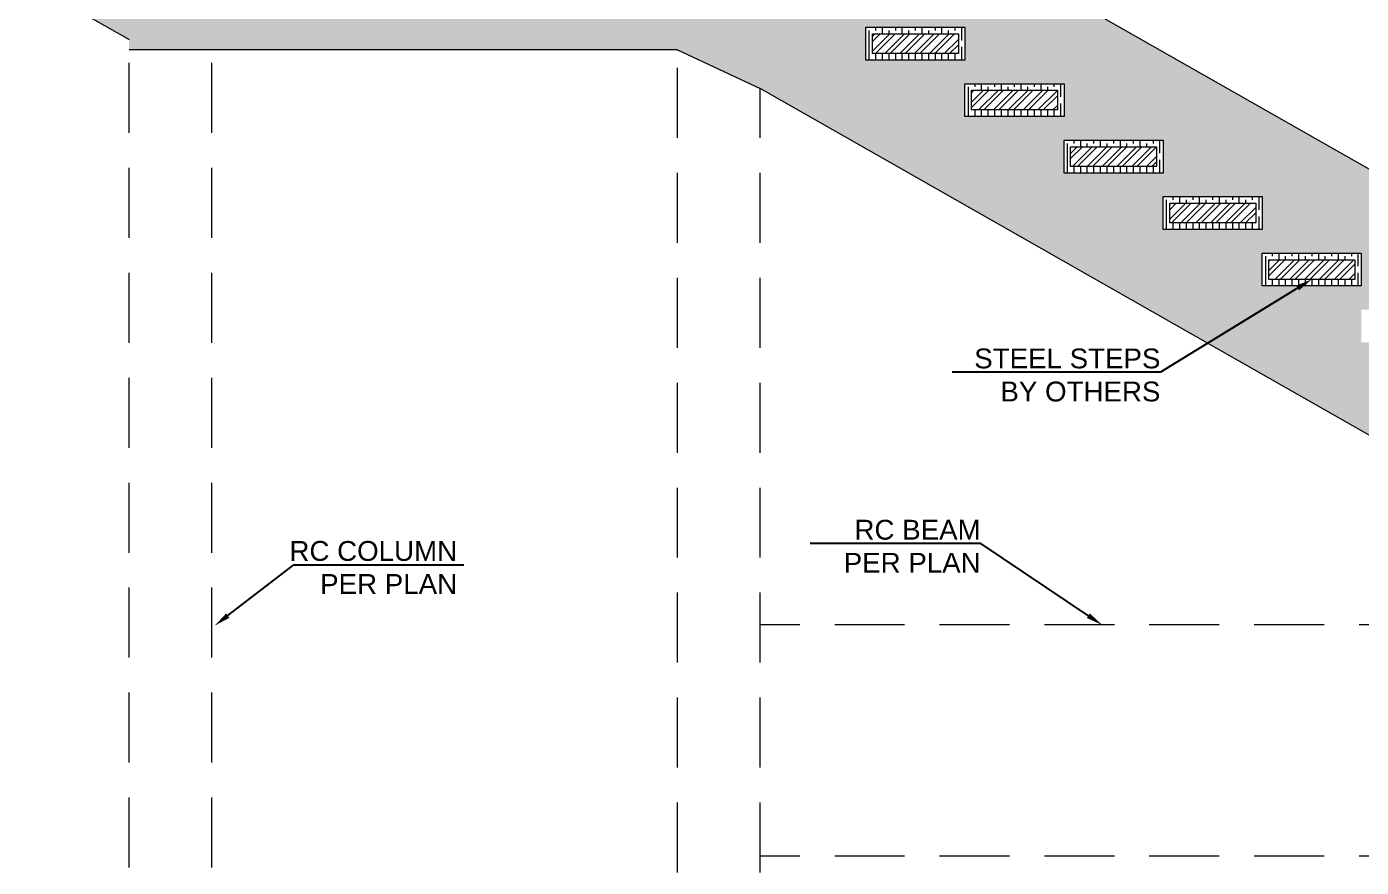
# Model space of a CAD drawing. Header units: millimetres. Extents: x -75675 to 439858, y -36597 to -1720.
# Drawn here: x -69414 to -65374, y -32112 to -29569 of the extents above; entities that cross this region are included whole.
import ezdxf
from ezdxf import colors
from ezdxf.entities.mleader import LeaderData, LeaderLine
from ezdxf.math import Vec2, Vec3

# ---------------------------------------------------------------- set-up
doc = ezdxf.new("R2010")
doc.units = ezdxf.units.MM
doc.header["$LTSCALE"] = 75
doc.linetypes.add('Hidden Line', pattern=[4.2333333333324, 2.8222222222216, -1.4111111111108])
for name, color, linetype, lineweight in [('A-ANNO-DIMS', 211, 'Continuous', 9), ('S-HATCH', 8, 'Continuous', 9), ('S-Slab', 3, 'Continuous', 13)]:
    doc.layers.add(name, color=color, linetype=linetype, lineweight=lineweight)
doc.styles.add('GENERATED_STYLE_1', font='arial.ttf')

msp = doc.modelspace()

# ---------------------------------------------------------------- hatches: boundary and pattern name
at = {"layer": 'S-HATCH', "transparency": 33554687}
h = msp.add_hatch(color=256, dxfattribs=at)
h.dxf.hatch_style = 1
h.paths.add_polyline_path([(-68853.84003781492, -29638.50482765578), (-69103.84003781492, -29638.50482765578), (-69103.84003781492, -29607.17593902022), (-71798.46998656366, -28072.73388982571), (-71798.46998656366, -27790.79909776555), (-71523.59448271873, -27790.79909776555), (-71523.59448271873, -27691.21055580783), (-71798.46998656366, -27691.21055580783), (-71798.46998656366, -27267.1962948773), (-69100.52375791519, -28803.52678123083), (-68853.84003781492, -28938.50482765578), (-67443.59443967848, -28938.50482476701), (-67213.48912691377, -28938.50482476702), (-64498.90097734443, -30484.31196549399), (-64498.90097734443, -30766.21055580783), (-64773.84005514416, -30766.21055580783), (-64773.84005514416, -30865.79909776555), (-64498.90097734443, -30865.79909776555), (-64498.90097734443, -31289.84956107923), (-67193.59443967848, -29755.37133947235), (-67443.59443967848, -29638.50482476701)])
h.paths.add_polyline_path([(-67173.59443967848, -29348.2990955911), (-67173.59443967848, -29228.7105518952), (-69123.66912609478, -29228.71055580783), (-69123.66912609478, -29348.29909950373)], flags=16)
h.paths.add_polyline_path([(-67193.59443967848, -29328.2990955911), (-67193.59443967848, -29248.7105518952), (-69103.66912609478, -29248.71055580783), (-69103.66912609478, -29328.29909950373)], flags=0)
h.paths.add_polyline_path([(-67173.84005514416, -29499.13243109888), (-66873.59445700777, -29499.13243109888), (-66873.59445700777, -29399.54388914116), (-67173.84005514416, -29399.54388914116)], flags=16)
h.paths.add_polyline_path([(-67153.84005514416, -29479.13243109888), (-66893.59445700777, -29479.13243109888), (-66893.59445700777, -29419.54388914116), (-67153.84005514416, -29419.54388914116)], flags=0)
h.paths.add_polyline_path([(-66873.84005514416, -29669.96575822544), (-66573.59445700777, -29669.96575822544), (-66573.59445700777, -29570.37721626773), (-66873.84005514416, -29570.37721626773)], flags=16)
h.paths.add_polyline_path([(-66853.84005514416, -29590.37721626773), (-66853.84005514416, -29649.96575822544), (-66593.59445700777, -29649.96575822544), (-66593.59445700777, -29590.37721626773)], flags=0)
h.paths.add_polyline_path([(-66573.84005514416, -29741.21055580783), (-66573.84005514416, -29840.79909776555), (-66273.59445700777, -29840.79909776555), (-66273.59445700777, -29741.21055580783)], flags=16)
h.paths.add_polyline_path([(-66553.84005514416, -29761.21055580783), (-66553.84005514416, -29820.79909776555), (-66293.59445700777, -29820.79909776555), (-66293.59445700777, -29761.21055580783)], flags=0)
h.paths.add_polyline_path([(-69123.59447497013, -29157.46576443221), (-69123.59447497013, -29057.8772224745), (-69423.84007310652, -29057.8772224745), (-69423.84007310652, -29157.46576443221)], flags=16)
h.paths.add_polyline_path([(-69143.59447497013, -29137.46576443221), (-69143.59447497013, -29077.8772224745), (-69403.84007310652, -29077.8772224745), (-69403.84007310652, -29137.46576443221)], flags=0)
h.paths.add_polyline_path([(-66273.84005514416, -29912.04388914116), (-66273.84005514416, -30011.63243109888), (-65973.59445700777, -30011.63243109888), (-65973.59445700777, -29912.04388914116)], flags=16)
h.paths.add_polyline_path([(-66253.84005514416, -29932.04388914116), (-66253.84005514416, -29991.63243109888), (-65993.59445700777, -29991.63243109888), (-65993.59445700777, -29932.04388914116)], flags=0)
h.paths.add_polyline_path([(-69423.59448271873, -28986.63242489211), (-69423.59448271873, -28887.04388293439), (-69723.84008085512, -28887.04388293439), (-69723.84008085512, -28986.63242489211)], flags=16)
h.paths.add_polyline_path([(-69443.59448271873, -28966.63242489211), (-69443.59448271873, -28907.04388293439), (-69703.84008085512, -28907.04388293439), (-69703.84008085512, -28966.63242489211)], flags=0)
h.paths.add_polyline_path([(-65973.84005514416, -30082.87721626773), (-65973.84005514416, -30182.46575822544), (-65673.59445700777, -30182.46575822544), (-65673.59445700777, -30082.87721626773)], flags=16)
h.paths.add_polyline_path([(-65953.84005514416, -30102.87721626773), (-65953.84005514416, -30162.46575822544), (-65693.59445700777, -30162.46575822544), (-65693.59445700777, -30102.87721626773)], flags=0)
h.paths.add_polyline_path([(-69723.59448271873, -28815.79909776555), (-69723.59448271873, -28716.21055580783), (-70023.84008085512, -28716.21055580783), (-70023.84008085512, -28815.79909776555)], flags=16)
h.paths.add_polyline_path([(-69743.59448271873, -28795.79909776555), (-69743.59448271873, -28736.21055580783), (-70003.84008085512, -28736.21055580783), (-70003.84008085512, -28795.79909776555)], flags=0)
h.paths.add_polyline_path([(-65674.17191021616, -30253.71055580783), (-65674.17191021616, -30353.29909776555), (-65373.92631207977, -30353.29909776555), (-65373.92631207977, -30253.71055580783)], flags=16)
h.paths.add_polyline_path([(-65654.17191021616, -30273.71055580783), (-65654.17191021616, -30333.29909776555), (-65393.92631207977, -30333.29909776555), (-65393.92631207977, -30273.71055580783)], flags=0)
h.paths.add_polyline_path([(-70023.59448271873, -28644.96576443221), (-70023.59448271873, -28545.3772224745), (-70323.84008085512, -28545.3772224745), (-70323.84008085512, -28644.96576443221)], flags=16)
h.paths.add_polyline_path([(-70043.59448271873, -28624.96576443221), (-70043.59448271873, -28565.3772224745), (-70303.84008085512, -28565.3772224745), (-70303.84008085512, -28624.96576443221)], flags=0)
h.paths.add_polyline_path([(-65373.84005514416, -30424.54388914116), (-65373.84005514416, -30524.13243109888), (-65073.59445700777, -30524.13243109888), (-65073.59445700777, -30424.54388914116)], flags=16)
h.paths.add_polyline_path([(-65353.84005514416, -30444.54388914116), (-65353.84005514416, -30504.13243109888), (-65093.59445700777, -30504.13243109888), (-65093.59445700777, -30444.54388914116)], flags=0)
h.paths.add_polyline_path([(-70323.59448271873, -28474.13243109888), (-70323.59448271873, -28374.54388914116), (-70623.84008085512, -28374.54388914116), (-70623.84008085512, -28474.13243109888)], flags=16)
h.paths.add_polyline_path([(-70343.59448271873, -28454.13243109888), (-70343.59448271873, -28394.54388914116), (-70603.84008085512, -28394.54388914116), (-70603.84008085512, -28454.13243109888)], flags=0)
h.paths.add_polyline_path([(-65073.84005514416, -30595.37721626773), (-65073.84005514416, -30694.96575822544), (-64773.59445700777, -30694.96575822544), (-64773.59445700777, -30595.37721626773)], flags=16)
h.paths.add_polyline_path([(-65053.84005514416, -30615.37721626773), (-65053.84005514416, -30674.96575822544), (-64793.59445700777, -30674.96575822544), (-64793.59445700777, -30615.37721626773)], flags=0)
h.paths.add_polyline_path([(-70623.59448271873, -28303.29909776555), (-70623.59448271873, -28203.71055580783), (-70923.84008085512, -28203.71055580783), (-70923.84008085512, -28303.29909776555)], flags=16)
h.paths.add_polyline_path([(-70643.59448271873, -28283.29909776555), (-70643.59448271873, -28223.71055580783), (-70903.84008085512, -28223.71055580783), (-70903.84008085512, -28283.29909776555)], flags=0)
h.paths.add_polyline_path([(-70923.59448271873, -28132.46576443221), (-70923.59448271873, -28032.8772224745), (-71223.84008085512, -28032.8772224745), (-71223.84008085512, -28132.46576443221)], flags=16)
h.paths.add_polyline_path([(-70943.59448271873, -28112.46576443221), (-70943.59448271873, -28052.8772224745), (-71203.84008085512, -28052.8772224745), (-71203.84008085512, -28112.46576443221)], flags=0)
h.paths.add_polyline_path([(-71223.59448271873, -27961.63243109888), (-71223.59448271873, -27862.04388914116), (-71523.84008085512, -27862.04388914116), (-71523.84008085512, -27961.63243109888)], flags=16)
h.paths.add_polyline_path([(-71243.59448271873, -27941.63243109888), (-71243.59448271873, -27882.04388914116), (-71503.84008085512, -27882.04388914116), (-71503.84008085512, -27941.63243109888)], flags=0)
at = {"layer": 'S-HATCH'}
h = msp.add_hatch(dxfattribs=at)
h.set_pattern_fill('GOST_WOOD', color=9, scale=10)
h.set_pattern_definition([(90, (-501383.3021821456, 5119.833339540106), (60, -3.673940397442059e-15), [100, -20]), (90, (-501363.3021821456, 5099.833339540106), (60, -3.673940397442059e-15), [60, -15, 30, -15]), (90, (-501343.3021821456, 5069.833339540106), (60, -3.673940397442059e-15), [100, -20])])
h.paths.add_polyline_path([(-66873.84005514416, -29570.37721626773), (-66873.84005514416, -29669.96575822544), (-66573.59445700777, -29669.96575822544), (-66573.59445700777, -29570.37721626773)])
h.paths.add_polyline_path([(-66593.59445700777, -29590.37721626773), (-66593.59445700777, -29649.96575822544), (-66853.84005514416, -29649.96575822544), (-66853.84005514416, -29590.37721626773)], flags=16)
at = {"layer": 'S-HATCH', "transparency": 33554687}
h = msp.add_hatch(dxfattribs=at)
h.set_pattern_fill('STEEL', color=9, scale=10)
h.set_pattern_definition([(45, (-501383.3021821456, 5119.833339540106), (-22.45064030267288, 22.45064030267288), []), (45, (-501383.3021821456, 5135.708339540106), (-22.45064030267288, 22.45064030267288), [])])
h.paths.add_polyline_path([(-66853.84005514416, -29590.37721626773), (-66853.84005514416, -29649.96575822544), (-66593.59445700777, -29649.96575822544), (-66593.59445700777, -29590.37721626773)])
at = {"layer": 'S-HATCH'}
h = msp.add_hatch(dxfattribs=at)
h.set_pattern_fill('GOST_WOOD', color=9, scale=10)
h.set_pattern_definition([(90, (-501683.3021821456, 4949), (60, -3.673940397442059e-15), [100, -20]), (90, (-501663.3021821456, 4929), (60, -3.673940397442059e-15), [60, -15, 30, -15]), (90, (-501643.3021821456, 4899), (60, -3.673940397442059e-15), [100, -20])])
h.paths.add_polyline_path([(-66573.84005514416, -29741.21055580783), (-66573.84005514416, -29840.79909776555), (-66273.59445700777, -29840.79909776555), (-66273.59445700777, -29741.21055580783)])
h.paths.add_polyline_path([(-66293.59445700777, -29761.21055580783), (-66293.59445700777, -29820.79909776555), (-66553.84005514416, -29820.79909776555), (-66553.84005514416, -29761.21055580783)], flags=16)
at = {"layer": 'S-HATCH', "transparency": 33554687}
h = msp.add_hatch(dxfattribs=at)
h.set_pattern_fill('STEEL', color=9, scale=10)
h.set_pattern_definition([(45, (-501683.3021821456, 4949), (-22.45064030267288, 22.45064030267288), []), (45, (-501683.3021821456, 4964.875), (-22.45064030267288, 22.45064030267288), [])])
h.paths.add_polyline_path([(-66553.84005514416, -29761.21055580783), (-66553.84005514416, -29820.79909776555), (-66293.59445700777, -29820.79909776555), (-66293.59445700777, -29761.21055580783)])
at = {"layer": 'S-HATCH'}
h = msp.add_hatch(dxfattribs=at)
h.set_pattern_fill('GOST_WOOD', color=9, scale=10)
h.set_pattern_definition([(90, (-501983.3021821456, 4778.166666666668), (60, -3.673940397442059e-15), [100, -20]), (90, (-501963.3021821456, 4758.166666666668), (60, -3.673940397442059e-15), [60, -15, 30, -15]), (90, (-501943.3021821456, 4728.166666666668), (60, -3.673940397442059e-15), [100, -20])])
h.paths.add_polyline_path([(-66273.84005514416, -29912.04388914116), (-66273.84005514416, -30011.63243109888), (-65973.59445700777, -30011.63243109888), (-65973.59445700777, -29912.04388914116)])
h.paths.add_polyline_path([(-65993.59445700777, -29932.04388914116), (-65993.59445700777, -29991.63243109888), (-66253.84005514416, -29991.63243109888), (-66253.84005514416, -29932.04388914116)], flags=16)
at = {"layer": 'S-HATCH', "transparency": 33554687}
h = msp.add_hatch(dxfattribs=at)
h.set_pattern_fill('STEEL', color=9, scale=10)
h.set_pattern_definition([(45, (-501983.3021821456, 4778.166666666668), (-22.45064030267288, 22.45064030267288), []), (45, (-501983.3021821456, 4794.041666666668), (-22.45064030267288, 22.45064030267288), [])])
h.paths.add_polyline_path([(-66253.84005514416, -29932.04388914116), (-66253.84005514416, -29991.63243109888), (-65993.59445700777, -29991.63243109888), (-65993.59445700777, -29932.04388914116)])
at = {"layer": 'S-HATCH'}
h = msp.add_hatch(dxfattribs=at)
h.set_pattern_fill('GOST_WOOD', color=9, scale=10)
h.set_pattern_definition([(90, (-502283.3021821456, 4607.333339540106), (60, -3.673940397442059e-15), [100, -20]), (90, (-502263.3021821456, 4587.333339540106), (60, -3.673940397442059e-15), [60, -15, 30, -15]), (90, (-502243.3021821456, 4557.333339540106), (60, -3.673940397442059e-15), [100, -20])])
h.paths.add_polyline_path([(-65973.84005514416, -30082.87721626773), (-65973.84005514416, -30182.46575822544), (-65673.59445700777, -30182.46575822544), (-65673.59445700777, -30082.87721626773)])
h.paths.add_polyline_path([(-65693.59445700777, -30102.87721626773), (-65693.59445700777, -30162.46575822544), (-65953.84005514416, -30162.46575822544), (-65953.84005514416, -30102.87721626773)], flags=16)
at = {"layer": 'S-HATCH', "transparency": 33554687}
h = msp.add_hatch(dxfattribs=at)
h.set_pattern_fill('STEEL', color=9, scale=10)
h.set_pattern_definition([(45, (-502283.3021821456, 4607.333339540106), (-22.45064030267288, 22.45064030267288), []), (45, (-502283.3021821456, 4623.208339540106), (-22.45064030267288, 22.45064030267288), [])])
h.paths.add_polyline_path([(-65953.84005514416, -30102.87721626773), (-65953.84005514416, -30162.46575822544), (-65693.59445700777, -30162.46575822544), (-65693.59445700777, -30102.87721626773)])
at = {"layer": 'S-HATCH'}
h = msp.add_hatch(dxfattribs=at)
h.set_pattern_fill('GOST_WOOD', color=9, scale=10)
h.set_pattern_definition([(90, (-502582.9703270736, 4436.5), (60, -3.673940397442059e-15), [100, -20]), (90, (-502562.9703270736, 4416.5), (60, -3.673940397442059e-15), [60, -15, 30, -15]), (90, (-502542.9703270736, 4386.5), (60, -3.673940397442059e-15), [100, -20])])
h.paths.add_polyline_path([(-65674.17191021616, -30253.71055580783), (-65674.17191021616, -30353.29909776555), (-65373.92631207977, -30353.29909776555), (-65373.92631207977, -30253.71055580783)])
h.paths.add_polyline_path([(-65393.92631207977, -30273.71055580783), (-65393.92631207977, -30333.29909776555), (-65654.17191021616, -30333.29909776555), (-65654.17191021616, -30273.71055580783)], flags=16)
at = {"layer": 'S-HATCH', "transparency": 33554687}
h = msp.add_hatch(dxfattribs=at)
h.set_pattern_fill('STEEL', color=9, scale=10)
h.set_pattern_definition([(45, (-502582.9703270736, 4436.5), (-22.45064030267288, 22.45064030267288), []), (45, (-502582.9703270736, 4452.375), (-22.45064030267288, 22.45064030267288), [])])
h.paths.add_polyline_path([(-65654.17191021616, -30273.71055580783), (-65654.17191021616, -30333.29909776555), (-65393.92631207977, -30333.29909776555), (-65393.92631207977, -30273.71055580783)])

# ---------------------------------------------------------------- linework, layer by layer
at = {"layer": 'S-Slab'}
for p, q in [((-71798.46998656366, -28072.73388982571), (-69103.84003781492, -29607.17593902022)), ((-64498.90097734443, -30484.31196549399), (-67213.48912691377, -28938.50482476702)), ((-68853.84003781492, -29638.50482765578), (-69103.84003781492, -29638.50482765578)), ((-67443.59443967848, -29638.50482476701), (-68853.84003781492, -29638.50482765578)), ((-67443.59443967848, -29638.50482476701), (-67193.59443967848, -29755.37133947235)), ((-64498.90097734443, -31289.84956107923), (-67193.59443967848, -29755.37133947235))]:
    msp.add_line(p, q, dxfattribs=at)
at = {"layer": 'S-Slab', "linetype": 'Hidden Line'}
for p, q in [((-69103.84003781492, -33065.21055580783), (-69103.84003781492, -29607.17593902018)), ((-68853.84003781492, -33065.21055580783), (-68853.84003781492, -29638.50482765578)), ((-67443.59443967848, -33715.21055580783), (-67443.59443967842, -29638.504824767)), ((-67193.59443967848, -33715.21055580783), (-67193.59443967848, -29755.37133947236)), ((-63898.90097734443, -31378.71055580783), (-67193.59443967848, -31378.71055580783)), ((-63898.90097734443, -32078.71055580783), (-67193.59443967848, -32078.71055580783))]:
    msp.add_line(p, q, dxfattribs=at)
at = {"layer": 'S-Slab'}
for points in [[(-66573.59445700777, -29669.96575822544), (-66873.84005514416, -29669.96575822544), (-66873.84005514416, -29570.37721626773), (-66573.59445700777, -29570.37721626773)], [(-66593.59445700777, -29649.96575822544), (-66853.84005514416, -29649.96575822544), (-66853.84005514416, -29590.37721626773), (-66593.59445700777, -29590.37721626773)], [(-66273.59445700777, -29840.79909776555), (-66573.84005514416, -29840.79909776555), (-66573.84005514416, -29741.21055580783), (-66273.59445700777, -29741.21055580783)], [(-66293.59445700777, -29820.79909776555), (-66553.84005514416, -29820.79909776555), (-66553.84005514416, -29761.21055580783), (-66293.59445700777, -29761.21055580783)], [(-65973.59445700777, -30011.63243109888), (-66273.84005514416, -30011.63243109888), (-66273.84005514416, -29912.04388914116), (-65973.59445700777, -29912.04388914116)], [(-65993.59445700777, -29991.63243109888), (-66253.84005514416, -29991.63243109888), (-66253.84005514416, -29932.04388914116), (-65993.59445700777, -29932.04388914116)], [(-65673.59445700777, -30182.46575822544), (-65973.84005514416, -30182.46575822544), (-65973.84005514416, -30082.87721626773), (-65673.59445700777, -30082.87721626773)], [(-65693.59445700777, -30162.46575822544), (-65953.84005514416, -30162.46575822544), (-65953.84005514416, -30102.87721626773), (-65693.59445700777, -30102.87721626773)], [(-65373.92631207977, -30353.29909776555), (-65674.17191021616, -30353.29909776555), (-65674.17191021616, -30253.71055580783), (-65373.92631207977, -30253.71055580783)], [(-65393.92631207977, -30333.29909776555), (-65654.17191021616, -30333.29909776555), (-65654.17191021616, -30273.71055580783), (-65393.92631207977, -30273.71055580783)]]:
    msp.add_lwpolyline(points, close=True, dxfattribs=at)

# ---------------------------------------------------------------- leaders
at = {"layer": 'A-ANNO-DIMS'}
ml = msp.add_multileader_mtext('Standard', dxfattribs=at)
ml.set_content('STEEL STEPS BY OTHERS', color=256, style='GENERATED_STYLE_1')
ml.set_leader_properties()
ml.build(insert=Vec2(0, 0))
ml.multileader.update_dxf_attribs({"text_left_attachment_type": 6, "text_right_attachment_type": 6, "dogleg_length": 0.36, "arrow_head_size": 50})
ctx = ml.context
ctx.base_point, ctx.char_height, ctx.arrow_head_size, ctx.landing_gap_size, ctx.plane_origin = Vec3(-66537.60857318803, -30614.53436431137), 60, 50, 0.09, Vec3(-65785.02228646306, -30880.60175888146)
ctx.left_attachment, ctx.right_attachment, ctx.text_align_type = 6, 6, 2
notes = []
notes.append((ctx, [(0, (1, 1, 0), (-65981.91697700793, -30614.53436431137), (-1, 0), 1.396927018504357e-11, [(0, [(-65524.04911114794, -30333.29909776555)], 0, [])])]))
ctx.mtext.insert, ctx.mtext.width, ctx.mtext.alignment, ctx.mtext.flow_direction = Vec3(-65982.00697700796, -30542.53436431137), 623.6460777803554, 3, 5
ml = msp.add_multileader_mtext('Standard', dxfattribs=at)
ml.set_content('RC BEAM PER PLAN', color=256, style='GENERATED_STYLE_1')
ml.set_leader_properties()
ml.build(insert=Vec2(0, 0))
ml.multileader.update_dxf_attribs({"text_left_attachment_type": 6, "text_right_attachment_type": 6, "dogleg_length": 0.36, "arrow_head_size": 50})
ctx = ml.context
ctx.base_point, ctx.char_height, ctx.arrow_head_size, ctx.landing_gap_size, ctx.plane_origin = Vec3(-66927.5257209581, -31132.75217283249), 60, 50, 0.09, Vec3(-66398.28186260971, -31395.65994939439)
ctx.left_attachment, ctx.right_attachment, ctx.text_align_type = 6, 6, 2
notes.append((ctx, [(0, (1, 1, 0), (-66526.0906049963, -31132.75217283249), (-1, 0), 1.396927018504357e-11, [(0, [(-66158.61543227975, -31378.71055580783)], 0, [])])]))
ctx.mtext.insert, ctx.mtext.width, ctx.mtext.alignment, ctx.mtext.flow_direction = Vec3(-66526.1806049963, -31060.75217283249), 511.0975839319403, 3, 5
ml = msp.add_multileader_mtext('Standard', dxfattribs=at)
ml.set_content('RC COLUMN PER PLAN', color=256, style='GENERATED_STYLE_1')
ml.set_leader_properties()
ml.build(insert=Vec2(0, 0))
ml.multileader.update_dxf_attribs({"text_left_attachment_type": 6, "text_right_attachment_type": 6, "dogleg_length": 0.36, "arrow_head_size": 50})
ctx = ml.context
ctx.base_point, ctx.char_height, ctx.arrow_head_size, ctx.landing_gap_size, ctx.plane_origin = Vec3(-68605.22825994545, -31196.96838026796), 60, 50, 0.09, Vec3(-67914.03351483034, -31421.05623868525)
ctx.left_attachment, ctx.right_attachment, ctx.text_align_type = 6, 6, 2
notes.append((ctx, [(1, (1, 1, 0), (-68605.22825994546, -31196.96838026796), (1, 0), 1.396927018504357e-11, [(0, [(-68844.83868852834, -31381.1688847742)], 0, [])])]))
ctx.mtext.insert, ctx.mtext.width, ctx.mtext.alignment, ctx.mtext.flow_direction = Vec3(-68111.01820537519, -31124.96838026796), 509.2439623459472, 3, 5
for ctx, leaders in notes:
    for number, flags, end, landing, length, lines in leaders:
        leader = LeaderData()
        leader.index, (leader.has_last_leader_line, leader.has_dogleg_vector, leader.attachment_direction) = number, flags
        leader.last_leader_point, leader.dogleg_vector, leader.dogleg_length = Vec3(end), Vec3(landing), length
        for number, points, colour, breaks in lines:
            line = LeaderLine()
            line.index, line.vertices, line.color, line.breaks = number, Vec3.list(points), colors.encode_raw_color(colour), breaks
            leader.lines.append(line)
        ctx.leaders.append(leader)

doc.saveas('drawing.dxf')
